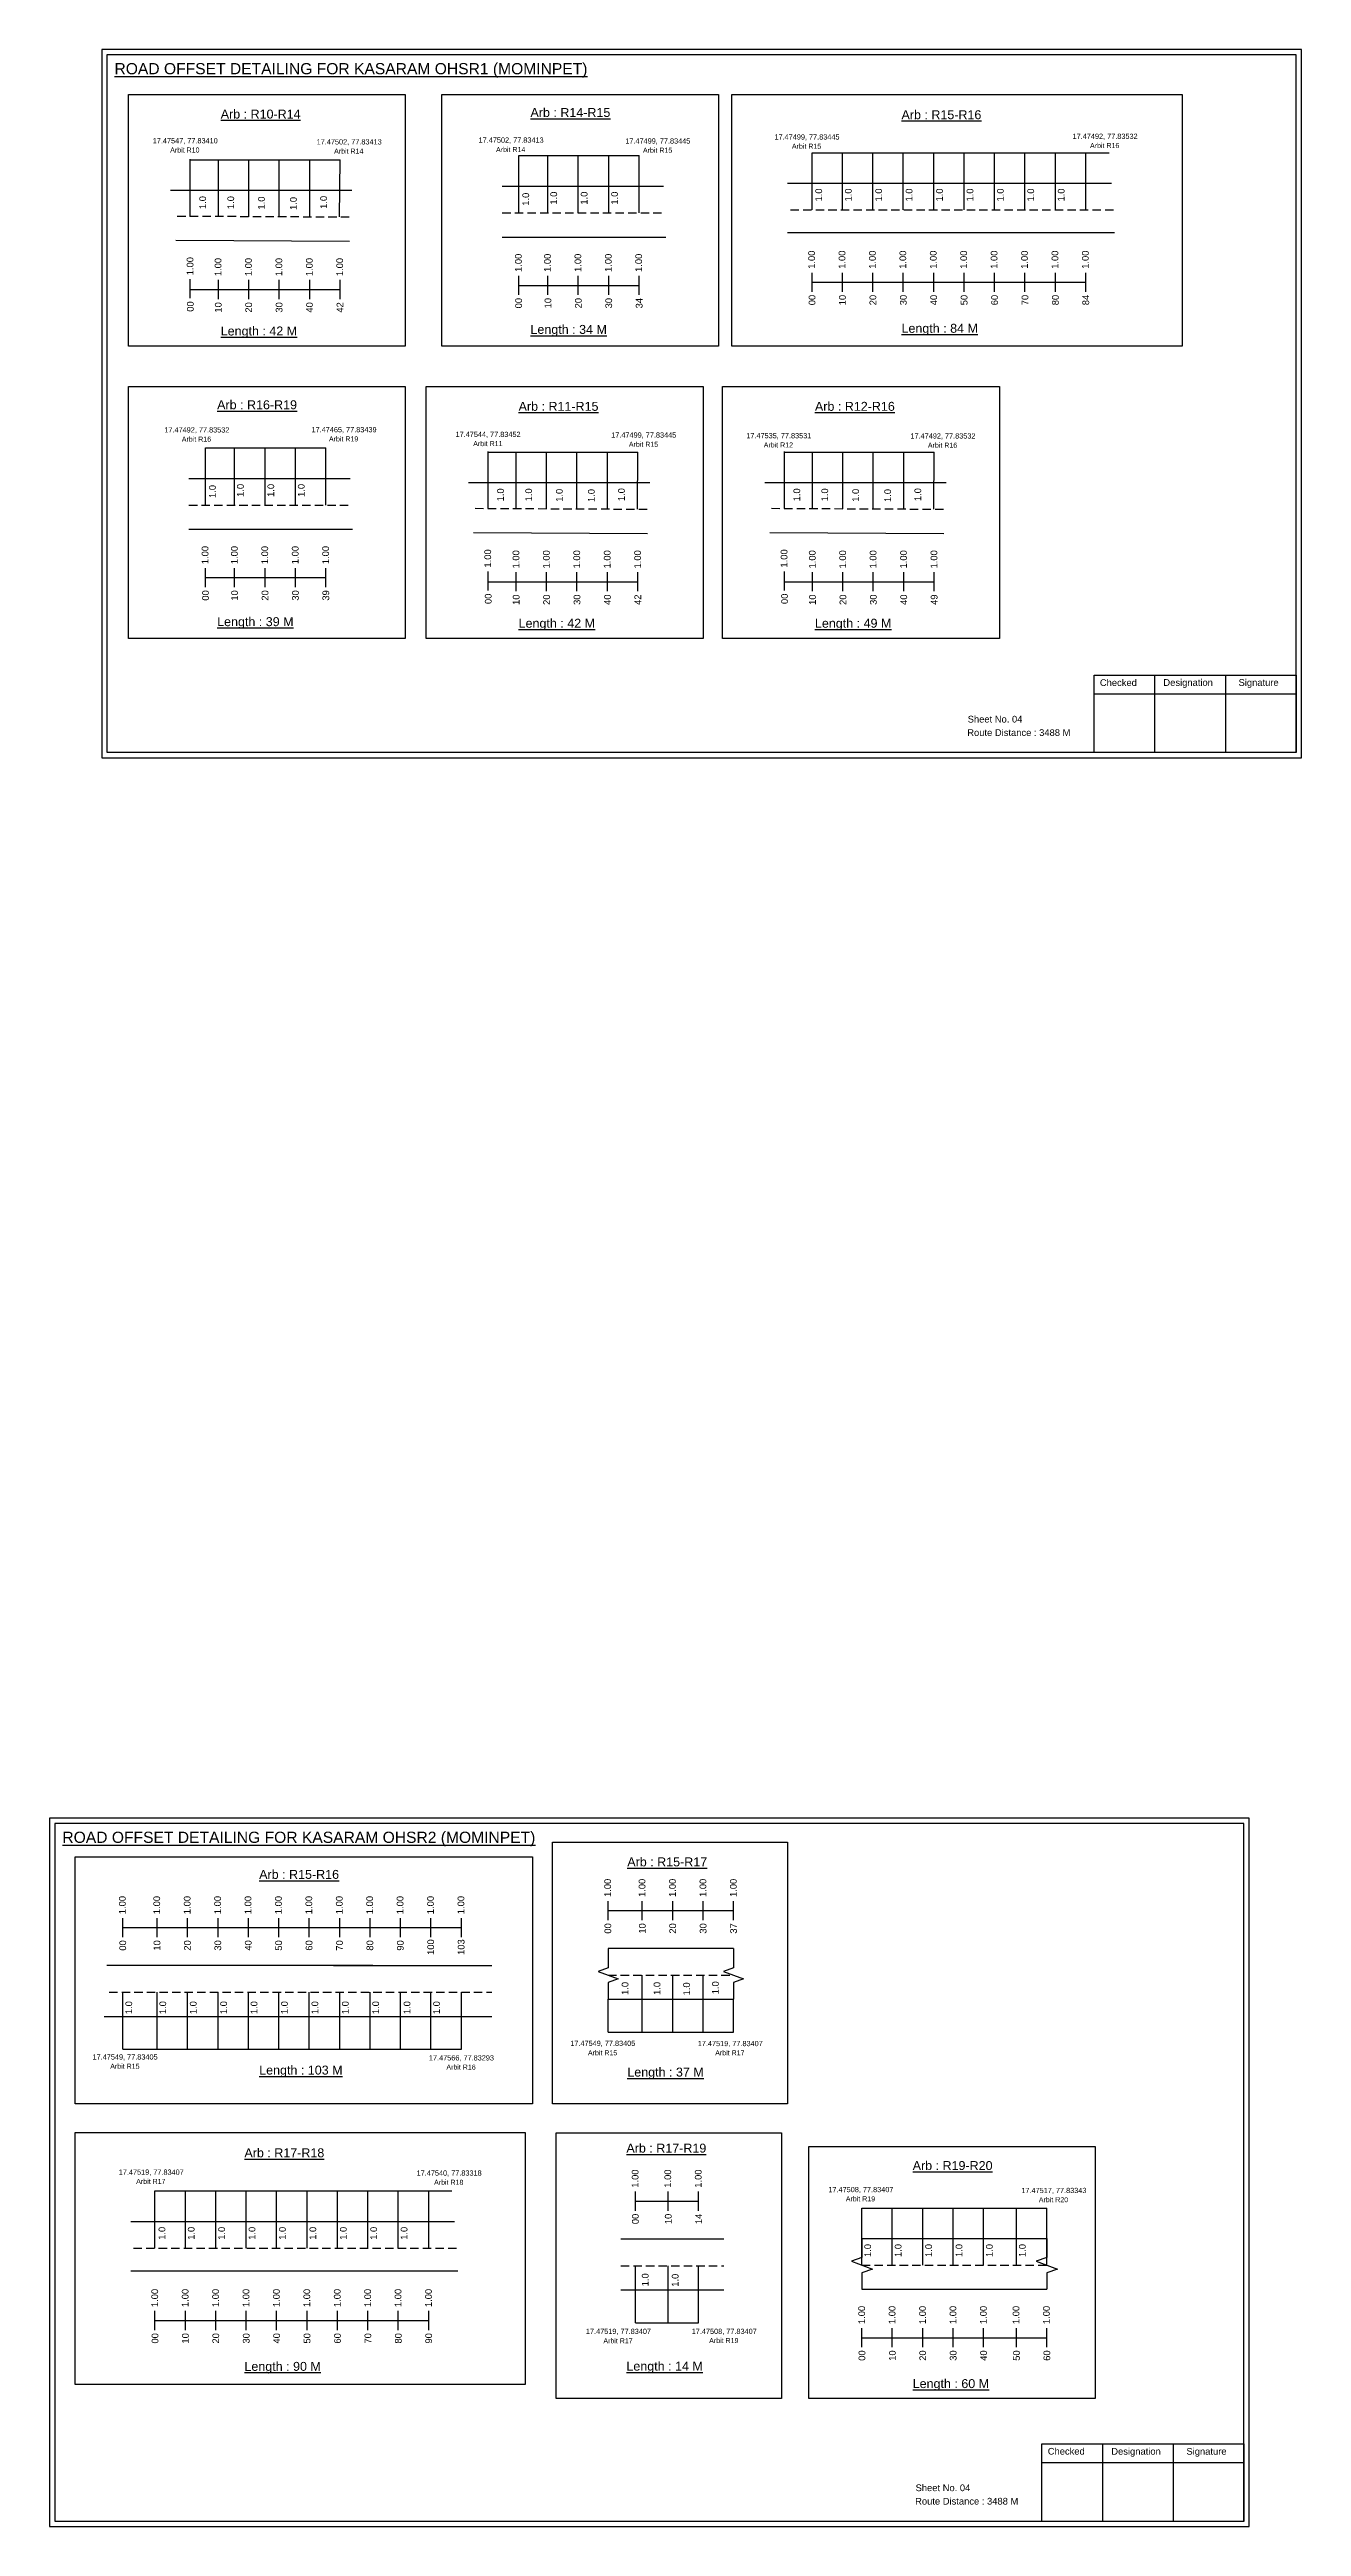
# Model space of a CAD drawing. Header units: inches. Extents: x 1472 to 9278, y 30 to 1360.
# Drawn here: x 7402 to 7962, y 164 to 1271 of the extents above; entities that cross this region are included whole.
import ezdxf

# ---------------------------------------------------------------- set-up
doc = ezdxf.new("R2010")
doc.units = ezdxf.units.IN
doc.header["$MEASUREMENT"] = 0
doc.linetypes.add('DASHED2', pattern=[0.375, 0.25, -0.125])
doc.layers.add('PDF_Geometry', color=7, linetype='Continuous')
doc.layers.add('PDF_Text', color=5, linetype='Continuous')
doc.styles.add('PDF Arial', font='arial.ttf')
doc.styles.get("Standard").update_dxf_attribs({"font": 'arial.ttf'})

msp = doc.modelspace()

# ---------------------------------------------------------------- linework, layer by layer
for p, q in [((7464.8, 1196.5), (7464.8, 1222.1)), ((7477.4, 1196.5), (7477.4, 1221.8)), ((7491, 1196.4), (7491, 1221.8)), ((7504.6, 1196.5), (7504.6, 1221.8)), ((7518.2, 1196.2), (7518.2, 1221.8)), ((7531.5, 1196.3), (7531.8, 1221.8)), ((7611.7, 1198.1), (7611.7, 1223.7)), ((7624.7, 1198.1), (7624.7, 1223.7)), ((7638.3, 1198.1), (7638.3, 1223.7)), ((7651.9, 1198.1), (7651.9, 1223.7)), ((7665.5, 1198.1), (7665.5, 1223.7)), ((7742.8, 1199.5), (7742.8, 1225)), ((7756.4, 1199.5), (7756.4, 1225)), ((7770, 1199.5), (7770, 1225)), ((7783.6, 1199.5), (7783.6, 1225)), ((7797.2, 1199.5), (7797.2, 1225)), ((7810.8, 1199.5), (7810.8, 1225)), ((7824.4, 1199.5), (7824.4, 1225)), ((7838, 1199.5), (7838, 1225)), ((7851.6, 1199.5), (7851.6, 1225)), ((7865.2, 1199.5), (7865.2, 1225)), ((7537, 1208.1), (7456, 1208.1)), ((7604.3, 1210), (7676.4, 1210)), ((7731.9, 1211.4), (7876.7, 1211.4)), ((7458.3, 1185.9), (7536, 1185.5)), ((7604.3, 1187.3), (7677.4, 1187.3)), ((7878.1, 1189.2), (7731.9, 1189.2)), ((7471.6, 1067.4), (7471.6, 1093)), ((7484.6, 1067.4), (7484.6, 1093)), ((7498.2, 1067.4), (7498.2, 1093)), ((7511.8, 1067.4), (7511.8, 1093)), ((7525.4, 1067.4), (7525.4, 1093)), ((7598, 1065.9), (7598, 1091.4)), ((7610.5, 1065.8), (7610.5, 1091.1)), ((7624.1, 1065.7), (7624.1, 1091.1)), ((7637.7, 1065.8), (7637.7, 1091.1)), ((7651.3, 1065.6), (7651.3, 1091.1)), ((7664.7, 1065.6), (7664.9, 1091.1)), ((7730.5, 1065.9), (7730.5, 1091.4)), ((7743, 1065.8), (7743, 1091.1)), ((7756.6, 1065.7), (7756.6, 1091.1)), ((7770.2, 1065.8), (7770.2, 1091.1)), ((7783.8, 1065.6), (7783.8, 1091.1)), ((7797.2, 1065.6), (7797.4, 1091.1)), ((7464.2, 1079.3), (7536.3, 1079.3)), ((7670.2, 1077.4), (7589.2, 1077.4)), ((7802.7, 1077.4), (7721.7, 1077.4)), ((7464.2, 1056.6), (7537.3, 1056.6)), ((7591.4, 1055.2), (7669.2, 1054.8)), ((7723.9, 1055.2), (7801.7, 1054.8)), ((7707.7, 421.9), (7651.6, 421.9)), ((7546.4, 414.3), (7427.5, 414.3)), ((7528.9, 414.3), (7599.6, 414.3)), ((7666.9, 384.5), (7666.9, 410.1)), ((7680.5, 384.5), (7680.5, 410.1)), ((7694.1, 384.5), (7694.1, 410.1)), ((7434.6, 376.9), (7434.6, 402.4)), ((7450, 376.9), (7450, 402.4)), ((7463.6, 376.9), (7463.6, 402.4)), ((7477.2, 376.9), (7477.2, 402.4)), ((7490.8, 376.9), (7490.8, 402.4)), ((7504.4, 376.9), (7504.4, 402.4)), ((7518, 376.9), (7518, 402.4)), ((7531.6, 376.9), (7531.6, 402.4)), ((7545.2, 376.9), (7545.2, 402.4)), ((7558.8, 376.9), (7558.8, 402.4)), ((7572.4, 376.9), (7572.4, 402.4)), ((7586, 376.9), (7586, 402.4)), ((7651.6, 399.3), (7707.7, 399.3)), ((7651.6, 384.5), (7651.6, 399.3)), ((7707.7, 384.5), (7707.7, 399.3)), ((7426.3, 391.6), (7599.6, 391.6)), ((7449, 288), (7449, 313.6)), ((7462.6, 288), (7462.6, 313.6)), ((7476.2, 288), (7476.2, 313.6)), ((7489.8, 288), (7489.8, 313.6)), ((7503.4, 288), (7503.4, 313.6)), ((7517, 288), (7517, 313.6)), ((7530.6, 288), (7530.6, 313.6)), ((7544.2, 288), (7544.2, 313.6)), ((7557.8, 288), (7557.8, 313.6)), ((7571.4, 288), (7571.4, 313.6)), ((7438.2, 299.9), (7583, 299.9)), ((7765.1, 280.4), (7765.1, 305.9)), ((7778.7, 280.4), (7778.7, 305.9)), ((7792.3, 280.4), (7792.3, 305.9)), ((7805.9, 280.4), (7805.9, 305.9)), ((7819.5, 280.4), (7819.5, 305.9)), ((7834.2, 280.4), (7834.2, 305.9)), ((7847.8, 280.4), (7847.8, 305.9)), ((7703.4, 292), (7657.3, 292)), ((7765.1, 292.3), (7847.8, 292.3)), ((7584.4, 277.7), (7438.2, 277.7)), ((7663.9, 254.6), (7663.9, 280.1)), ((7678.5, 254.6), (7678.5, 280.1)), ((7692.1, 254.6), (7692.1, 280.1)), ((7657.3, 269.3), (7689.4, 269.3)), ((7689.4, 269.3), (7703.4, 269.3)), ((7765.1, 269.6), (7847.8, 269.6))]:
    msp.add_line(p, q)
at = {"color": 5}
for p, q in [((7464.8, 1221.8), (7531.8, 1221.8)), ((7611.7, 1223.7), (7665.5, 1223.7)), ((7742.8, 1225), (7875.6, 1225)), ((7471.6, 1093), (7525.4, 1093)), ((7598, 1091.1), (7664.9, 1091.1)), ((7730.5, 1091.1), (7797.4, 1091.1)), ((7434.6, 376.9), (7586, 376.9)), ((7651.6, 384.5), (7707.7, 384.5)), ((7449, 313.6), (7581.8, 313.6)), ((7765.1, 305.9), (7847.8, 305.9)), ((7663.9, 254.6), (7692.1, 254.6))]:
    msp.add_line(p, q, dxfattribs=at)
at = {"linetype": 'DASHED2', "ltscale": 15}
for p, q in [((7459, 1196.7), (7537.3, 1196.3)), ((7604.3, 1198.1), (7676.9, 1198.1)), ((7733.2, 1199.5), (7877.6, 1199.5)), ((7464.2, 1067.4), (7536.8, 1067.4)), ((7592.2, 1066), (7670.4, 1065.6)), ((7724.7, 1066), (7802.9, 1065.6)), ((7651.6, 410.1), (7707.7, 410.1)), ((7428.5, 402.4), (7599.6, 402.4)), ((7439.4, 288), (7583.8, 288)), ((7657.3, 280.1), (7703.4, 280.1)), ((7765.1, 280.4), (7847.8, 280.4))]:
    msp.add_line(p, q, dxfattribs=at)
at = {"color": 217, "true_color": 0x93278f}
for p, q in [((7464.8, 1159.9), (7464.8, 1168.5)), ((7464.8, 1163.8), (7531.8, 1163.8)), ((7477.4, 1159.5), (7477.4, 1168.1)), ((7491, 1159.5), (7491, 1168.1)), ((7504.6, 1159.5), (7504.6, 1168.1)), ((7518.2, 1159.5), (7518.2, 1168.1)), ((7531.8, 1159.5), (7531.8, 1168.1)), ((7611.7, 1161.4), (7611.7, 1170)), ((7611.7, 1165.7), (7665.5, 1165.7)), ((7624.7, 1161.4), (7624.7, 1170)), ((7638.3, 1161.4), (7638.3, 1170)), ((7651.9, 1161.4), (7651.9, 1170)), ((7665.5, 1161.4), (7665.5, 1170)), ((7742.8, 1162.8), (7742.8, 1171.3)), ((7742.8, 1167.1), (7865.2, 1167.1)), ((7756.4, 1162.8), (7756.4, 1171.3)), ((7770, 1162.8), (7770, 1171.3)), ((7783.6, 1162.8), (7783.6, 1171.3)), ((7797.2, 1162.8), (7797.2, 1171.3)), ((7810.8, 1162.8), (7810.8, 1171.3)), ((7824.4, 1162.8), (7824.4, 1171.3)), ((7838, 1162.8), (7838, 1171.3)), ((7851.6, 1162.8), (7851.6, 1171.3)), ((7865.2, 1162.8), (7865.2, 1171.3)), ((7471.6, 1030.7), (7471.6, 1039.3)), ((7471.6, 1035), (7525.4, 1035)), ((7484.6, 1030.7), (7484.6, 1039.3)), ((7498.2, 1030.7), (7498.2, 1039.3)), ((7511.8, 1030.7), (7511.8, 1039.3)), ((7525.4, 1030.7), (7525.4, 1039.3)), ((7598, 1029.2), (7598, 1037.8)), ((7598, 1033.1), (7664.9, 1033.1)), ((7610.5, 1028.9), (7610.5, 1037.4)), ((7624.1, 1028.9), (7624.1, 1037.4)), ((7637.7, 1028.9), (7637.7, 1037.4)), ((7651.3, 1028.9), (7651.3, 1037.4)), ((7664.9, 1028.9), (7664.9, 1037.4)), ((7730.5, 1029.2), (7730.5, 1037.8)), ((7730.5, 1033.1), (7797.4, 1033.1)), ((7743, 1028.9), (7743, 1037.4)), ((7756.6, 1028.9), (7756.6, 1037.4)), ((7770.2, 1028.9), (7770.2, 1037.4)), ((7783.8, 1028.9), (7783.8, 1037.4)), ((7797.4, 1028.9), (7797.4, 1037.4)), ((7651.6, 434.7), (7651.6, 443.2)), ((7666.9, 434.7), (7666.9, 443.2)), ((7680.5, 434.7), (7680.5, 443.2)), ((7694.1, 434.7), (7694.1, 443.2)), ((7707.7, 434.7), (7707.7, 443.2)), ((7434.6, 427), (7434.6, 435.6)), ((7450, 427), (7450, 435.6)), ((7463.6, 427), (7463.6, 435.6)), ((7477.2, 427), (7477.2, 435.6)), ((7490.8, 427), (7490.8, 435.6)), ((7504.4, 427), (7504.4, 435.6)), ((7518, 427), (7518, 435.6)), ((7531.6, 427), (7531.6, 435.6)), ((7545.2, 427), (7545.2, 435.6)), ((7558.8, 427), (7558.8, 435.6)), ((7572.4, 427), (7572.4, 435.6)), ((7586, 427), (7586, 435.6)), ((7651.6, 438.9), (7707.7, 438.9)), ((7434.6, 431.3), (7586, 431.3)), ((7663.9, 304.7), (7663.9, 313.3)), ((7678.5, 304.7), (7678.5, 313.3)), ((7692.1, 304.7), (7692.1, 313.3)), ((7663.9, 309), (7692.1, 309)), ((7449, 251.3), (7449, 259.9)), ((7449, 255.6), (7571.4, 255.6)), ((7462.6, 251.3), (7462.6, 259.9)), ((7476.2, 251.3), (7476.2, 259.9)), ((7489.8, 251.3), (7489.8, 259.9)), ((7503.4, 251.3), (7503.4, 259.9)), ((7517, 251.3), (7517, 259.9)), ((7530.6, 251.3), (7530.6, 259.9)), ((7544.2, 251.3), (7544.2, 259.9)), ((7557.8, 251.3), (7557.8, 259.9)), ((7571.4, 251.3), (7571.4, 259.9)), ((7765.1, 243.7), (7765.1, 252.2)), ((7765.1, 247.9), (7847.8, 247.9)), ((7778.7, 243.7), (7778.7, 252.2)), ((7792.3, 243.7), (7792.3, 252.2)), ((7805.9, 243.7), (7805.9, 252.2)), ((7819.5, 243.7), (7819.5, 252.2)), ((7834.2, 243.7), (7834.2, 252.2)), ((7847.8, 243.7), (7847.8, 252.2))]:
    msp.add_line(p, q, dxfattribs=at)
for points in [[(7437.1, 1251.1), (7560.9, 1251.1), (7560.9, 1138.5), (7437.1, 1138.5)], [(7577.2, 1251.1), (7701, 1251.1), (7701, 1138.5), (7577.2, 1138.5)], [(7707, 1251.1), (7908.3, 1251.1), (7908.3, 1138.5), (7707, 1138.5)], [(7437.1, 1120.4), (7560.9, 1120.4), (7560.9, 1007.8), (7437.1, 1007.8)], [(7570.3, 1120.4), (7694.1, 1120.4), (7694.1, 1007.8), (7570.3, 1007.8)], [(7702.8, 1120.4), (7826.6, 1120.4), (7826.6, 1007.8), (7702.8, 1007.8)], [(7626.7, 469.5), (7731.8, 469.5), (7731.8, 352.5), (7626.7, 352.5)], [(7413.3, 463), (7617.8, 463), (7617.8, 352.5), (7413.3, 352.5)], [(7413.3, 339.7), (7614.5, 339.7), (7614.5, 227), (7413.3, 227)], [(7628.4, 339.6), (7729.2, 339.5), (7729.2, 220.7), (7628.4, 220.8)], [(7741.3, 333.4), (7869.4, 333.4), (7869.4, 220.7), (7741.3, 220.7)]]:
    msp.add_lwpolyline(points, close=True)
at = {"linetype": 'Continuous'}
for points in [[(7651.6, 421.9), (7651.6, 413.3), (7647.1, 411.7), (7656.1, 408.4), (7651.6, 406.8), (7651.6, 399.3)], [(7707.7, 421.9), (7707.7, 413.3), (7703.2, 411.7), (7712.2, 408.4), (7707.7, 406.8), (7707.7, 399.3)], [(7707.7, 421.9), (7707.7, 413.3), (7703.2, 411.7), (7712.2, 408.4), (7707.7, 406.8), (7707.7, 399.3)], [(7765.1, 292.3), (7765.1, 283.8), (7760.4, 282.1), (7769.9, 278.6), (7765.1, 276.9), (7765.1, 269.6)], [(7847.8, 292.3), (7847.8, 283.8), (7843, 282.1), (7852.5, 278.6), (7847.8, 276.9), (7847.8, 269.6)]]:
    msp.add_lwpolyline(points, dxfattribs=at)
at = {"layer": 'PDF_Geometry'}
for points in [[(7425.2, 1271.2), (7425.2, 954.4), (7961.6, 954.4), (7961.6, 1271.2)], [(7427.5, 1268.8), (7427.5, 956.9), (7959.2, 956.9), (7959.2, 1268.8)], [(7401.9, 480.2), (7401.9, 163.5), (7938.3, 163.5), (7938.3, 480.2)], [(7404.2, 477.9), (7404.2, 165.9), (7935.9, 165.9), (7935.9, 477.9)]]:
    msp.add_lwpolyline(points, close=True, dxfattribs=at)
at = {"layer": 'PDF_Geometry', "color": 242, "true_color": 0xcc1f26}
for points in [[(7959.2, 956.8), (7868.9, 956.8), (7868.9, 991.4), (7959.2, 991.4)], [(7935.9, 165.8), (7845.6, 165.8), (7845.6, 200.5), (7935.9, 200.5)]]:
    msp.add_lwpolyline(points, close=True, dxfattribs=at)
for points in [[(7895.9, 991.4), (7895.9, 956.8)], [(7927.6, 991.4), (7927.6, 956.8)], [(7868.9, 983), (7959.2, 983)], [(7872.6, 200.5), (7872.6, 165.8)], [(7904.3, 200.5), (7904.3, 165.8)], [(7845.6, 192.1), (7935.9, 192.1)]]:
    msp.add_lwpolyline(points, dxfattribs=at)

# ---------------------------------------------------------------- texts
at = {"color": 242, "true_color": 0xcd2027}
for s, height, p in [('%%UROAD OFFSET DETAILING FOR KASARAM OHSR1 (MOMINPET)', 5, (7430.9, 1260.1)), ('%%UArb : R10-R14', 4, (7478.4, 1240.3)), ('%%UArb : R14-R15', 4, (7616.9, 1241)), ('%%UArb : R15-R16', 4, (7782.8, 1240)), ('%%ULength : 42 M', 4, (7478.4, 1143.3)), ('%%ULength : 34 M', 4, (7616.9, 1144)), ('%%ULength : 84 M', 4, (7782.8, 1144.5)), ('%%UArb : R16-R19', 4, (7476.8, 1110.3)), ('%%UArb : R11-R15', 4, (7611.6, 1109.6)), ('%%UArb : R12-R16', 4, (7744.1, 1109.6)), ('%%ULength : 39 M', 4, (7476.8, 1013.3)), ('%%ULength : 42 M', 4, (7611.6, 1012.6)), ('%%ULength : 49 M', 4, (7744.1, 1012.6)), ('%%UROAD OFFSET DETAILING FOR KASARAM OHSR2 (MOMINPET)', 5, (7407.6, 469.2)), ('%%UArb : R15-R16', 4, (7495.6, 453.1)), ('%%UArb : R15-R17', 4, (7660.2, 458.7)), ('%%ULength : 103 M', 4, (7495.6, 365.6)), ('%%ULength : 37 M', 4, (7660.2, 364.7)), ('%%UArb : R17-R18', 4, (7489, 328.6)), ('%%UArb : R17-R19', 4, (7659.8, 330.7)), ('%%UArb : R19-R20', 4, (7787.8, 322.9)), ('%%ULength : 90 M', 4, (7489, 233.1)), ('%%ULength : 14 M', 4, (7659.8, 233.2)), ('%%ULength : 60 M', 4, (7787.8, 225.4))]:
    msp.add_text(s, height=height, dxfattribs=at).set_placement(p)
at = {"color": 5}
for s, height, p in [('17.47547, 77.83410', 2.34, (7448, 1229.2)), ('17.47502, 77.83413', 2.34, (7521.3, 1228.7)), ('17.47502, 77.83413', 2.34, (7593.7, 1229.5)), ('17.47499, 77.83445', 2.34, (7659.3, 1229.1)), ('17.47499, 77.83445', 2.34, (7726, 1230.9)), ('17.47492, 77.83532', 2.34, (7859.3, 1231.2)), ('Arbit R10', 2.25, (7455.8, 1225.1)), ('Arbit R14', 2.25, (7529.1, 1224.6)), ('Arbit R14', 2.25, (7601.5, 1225.3)), ('Arbit R15', 2.25, (7667.2, 1225)), ('Arbit R15', 2.25, (7733.8, 1226.8)), ('Arbit R16', 2.25, (7867.1, 1227.1)), ('17.47492, 77.83532', 2.34, (7453.2, 1099.9)), ('Arbit R16', 2.25, (7461, 1095.8)), ('17.47465, 77.83439', 2.34, (7519, 1100)), ('Arbit R19', 2.25, (7526.8, 1095.9)), ('17.47544, 77.83452', 2.34, (7583.4, 1097.9)), ('17.47499, 77.83445', 2.34, (7653, 1097.6)), ('17.47535, 77.83531', 2.34, (7713.4, 1097.3)), ('17.47492, 77.83532', 2.34, (7786.8, 1097.2)), ('Arbit R11', 2.25, (7591.3, 1093.8)), ('Arbit R15', 2.25, (7660.9, 1093.5)), ('Arbit R12', 2.25, (7721.2, 1093.2)), ('Arbit R16', 2.25, (7794.6, 1093.1)), ('17.47549, 77.83405', 2.34, (7634.7, 378.4)), ('Arbit R15', 2.25, (7642.6, 374.2)), ('17.47519, 77.83407', 2.34, (7691.7, 378.3)), ('17.47549, 77.83405', 2.34, (7421.1, 372.3)), ('Arbit R15', 2.25, (7429, 368.2)), ('17.47566, 77.83293', 2.34, (7571.5, 371.9)), ('Arbit R16', 2.25, (7579.3, 367.8)), ('Arbit R17', 2.25, (7699.5, 374.2)), ('17.47519, 77.83407', 2.34, (7432.8, 320.8)), ('17.47540, 77.83318', 2.34, (7566, 320.4)), ('Arbit R17', 2.25, (7440.6, 316.7)), ('Arbit R18', 2.25, (7573.8, 316.3)), ('17.47508, 77.83407', 2.34, (7750.1, 313)), ('Arbit R19', 2.25, (7757.9, 308.9)), ('17.47517, 77.83343', 2.34, (7836.4, 312.6)), ('Arbit R20', 2.25, (7844.2, 308.5)), ('17.47519, 77.83407', 2.34, (7641.7, 249.6)), ('Arbit R17', 2.25, (7649.5, 245.4)), ('17.47508, 77.83407', 2.34, (7689, 249.6)), ('Arbit R19', 2.25, (7696.8, 245.5))]:
    msp.add_text(s, height=height, dxfattribs=at).set_placement(p)
for p in [(7628.8, 1201.8), (7642.4, 1201.8), (7656, 1201.8), (7747.3, 1203.2), (7760.5, 1203.2), (7774.1, 1203.2), (7787.7, 1203.2), (7801.3, 1203.2), (7814.9, 1203.2), (7828.5, 1203.2), (7842.1, 1203.2), (7855.7, 1203.2), (7471.8, 1199.8), (7484.4, 1199.8), (7498.1, 1199.6), (7512.4, 1199.4), (7525.9, 1199.9), (7616.3, 1201.3), (7476.2, 1070.6), (7488.7, 1071.1), (7502.3, 1071.1), (7515.9, 1071.1), (7605, 1069.1), (7617.6, 1069.1), (7631.3, 1068.9), (7645.6, 1068.8), (7659.1, 1069.2), (7737.5, 1069.1), (7750, 1069.1), (7763.8, 1068.9), (7778.1, 1068.8), (7791.6, 1069.2), (7660.7, 401.2), (7675, 401.2), (7688.2, 401), (7701.1, 401.5), (7438.8, 392.6), (7454, 392.6), (7467.6, 392.6), (7481.2, 392.6), (7494.8, 392.6), (7508.4, 392.6), (7522, 392.6), (7535.6, 392.6), (7549.2, 392.6), (7563.2, 392.6), (7576.4, 392.6), (7453.6, 291.7), (7466.7, 291.7), (7480.3, 291.7), (7493.9, 291.7), (7507.5, 291.7), (7521.1, 291.7), (7534.7, 291.7), (7548.3, 291.7), (7561.9, 291.7), (7769.2, 284), (7782.8, 284), (7796.4, 284), (7810, 284), (7823.6, 284), (7838.3, 284), (7669.7, 270.9), (7683.1, 270.7)]:
    msp.add_text('1.0', height=3, rotation=90).set_placement(p)
at = {"color": 217, "true_color": 0x93278f}
for s, p in [('1.00', (7466.2, 1170.2)), ('1.00', (7478.7, 1169.8)), ('1.00', (7492.3, 1169.8)), ('1.00', (7505.9, 1169.8)), ('1.00', (7519.5, 1169.8)), ('1.00', (7533.1, 1169.8)), ('1.00', (7613, 1171.7)), ('1.00', (7626, 1171.7)), ('1.00', (7639.6, 1171.7)), ('1.00', (7653.2, 1171.7)), ('1.00', (7666.8, 1171.7)), ('1.00', (7744.1, 1173.1)), ('1.00', (7757.7, 1173.1)), ('1.00', (7771.3, 1173.1)), ('1.00', (7784.9, 1173.1)), ('1.00', (7798.5, 1173.1)), ('1.00', (7812.1, 1173.1)), ('1.00', (7825.7, 1173.1)), ('1.00', (7839.3, 1173.1)), ('1.00', (7852.9, 1173.1)), ('1.00', (7866.5, 1173.1)), ('00', (7466.3, 1153.9)), ('10', (7478.8, 1153.5)), ('20', (7492.4, 1153.5)), ('30', (7506, 1153.5)), ('40', (7519.6, 1153.5)), ('42', (7533.2, 1153.5)), ('00', (7613.1, 1155.4)), ('10', (7626.2, 1155.4)), ('20', (7639.8, 1155.4)), ('30', (7653.4, 1155.4)), ('34', (7667, 1155.4)), ('00', (7744.3, 1156.8)), ('10', (7757.9, 1156.8)), ('20', (7771.5, 1156.8)), ('30', (7785.1, 1156.8)), ('40', (7798.7, 1156.8)), ('50', (7812.3, 1156.8)), ('60', (7825.9, 1156.8)), ('70', (7839.5, 1156.8)), ('80', (7853.1, 1156.8)), ('84', (7866.7, 1156.8)), ('1.00', (7472.9, 1041)), ('1.00', (7486, 1041)), ('1.00', (7499.6, 1041)), ('1.00', (7513.2, 1041)), ('1.00', (7526.8, 1041)), ('1.00', (7599.3, 1039.5)), ('1.00', (7611.9, 1039.1)), ('1.00', (7625.5, 1039.1)), ('1.00', (7639.1, 1039.1)), ('1.00', (7652.7, 1039.1)), ('1.00', (7666.3, 1039.1)), ('1.00', (7731.8, 1039.5)), ('1.00', (7744.4, 1039.1)), ('1.00', (7758, 1039.1)), ('1.00', (7771.6, 1039.1)), ('1.00', (7785.2, 1039.1)), ('1.00', (7798.8, 1039.1)), ('00', (7473.1, 1024.7)), ('10', (7486.1, 1024.7)), ('20', (7499.7, 1024.7)), ('30', (7513.3, 1024.7)), ('39', (7526.9, 1024.7)), ('00', (7599.5, 1023.2)), ('10', (7612, 1022.8)), ('20', (7625.6, 1022.8)), ('30', (7639.2, 1022.8)), ('40', (7652.8, 1022.8)), ('42', (7666.4, 1022.8)), ('00', (7732, 1023.2)), ('10', (7744.5, 1022.8)), ('20', (7758.1, 1022.8)), ('30', (7771.7, 1022.8)), ('40', (7785.3, 1022.8)), ('49', (7798.9, 1022.8)), ('1.00', (7435.9, 437.3)), ('1.00', (7451.3, 437.3)), ('1.00', (7464.9, 437.3)), ('1.00', (7478.5, 437.3)), ('1.00', (7492.1, 437.3)), ('1.00', (7505.7, 437.3)), ('1.00', (7519.3, 437.3)), ('1.00', (7532.9, 437.3)), ('1.00', (7546.5, 437.3)), ('1.00', (7560.1, 437.3)), ('1.00', (7573.7, 437.3)), ('1.00', (7587.3, 437.3)), ('1.00', (7652.9, 445)), ('1.00', (7668.3, 445)), ('1.00', (7681.9, 445)), ('1.00', (7695.5, 445)), ('1.00', (7709.1, 445)), ('00', (7653, 428.6)), ('10', (7668.4, 428.6)), ('20', (7682, 428.6)), ('30', (7695.6, 428.6)), ('37', (7709.2, 428.6)), ('00', (7436.1, 421)), ('10', (7451.4, 421)), ('20', (7465, 421)), ('30', (7478.6, 421)), ('40', (7492.2, 421)), ('50', (7505.8, 421)), ('60', (7519.4, 421)), ('70', (7533, 421)), ('80', (7546.6, 421)), ('90', (7560.2, 421)), ('100', (7573.8, 419.1)), ('103', (7587.4, 419.1)), ('1.00', (7665.2, 315)), ('1.00', (7679.8, 315)), ('1.00', (7693.4, 315)), ('00', (7665.3, 298.7)), ('10', (7680, 298.7)), ('14', (7693.6, 298.7)), ('1.00', (7450.4, 261.6)), ('1.00', (7464, 261.6)), ('1.00', (7477.6, 261.6)), ('1.00', (7491.2, 261.6)), ('1.00', (7504.8, 261.6)), ('1.00', (7518.4, 261.6)), ('1.00', (7532, 261.6)), ('1.00', (7545.6, 261.6)), ('1.00', (7559.2, 261.6)), ('1.00', (7572.8, 261.6)), ('1.00', (7766.5, 254)), ('1.00', (7780.1, 254)), ('1.00', (7793.7, 254)), ('1.00', (7807.3, 254)), ('1.00', (7820.9, 254)), ('1.00', (7835.5, 254)), ('1.00', (7849.1, 254)), ('00', (7450.5, 245.3)), ('10', (7464.1, 245.3)), ('20', (7477.7, 245.3)), ('30', (7491.3, 245.3)), ('40', (7504.9, 245.3)), ('50', (7518.5, 245.3)), ('60', (7532.1, 245.3)), ('70', (7545.7, 245.3)), ('80', (7559.3, 245.3)), ('90', (7572.9, 245.3)), ('00', (7766.6, 237.6)), ('10', (7780.2, 237.6)), ('20', (7793.8, 237.6)), ('30', (7807.4, 237.6)), ('40', (7821, 237.6)), ('50', (7835.7, 237.6)), ('60', (7849.3, 237.6))]:
    msp.add_text(s, height=3, rotation=90, dxfattribs=at).set_placement(p)
for s, p in [('Route Distance : 3488 M', (7812.2, 964.2)), ('Sheet No. 04', (7812.4, 970.2)), ('Sheet No. 04', (7789.1, 179.3)), ('Route Distance : 3488 M', (7788.9, 173.3))]:
    msp.add_text(s, height=3).set_placement(p)
at = {"layer": 'PDF_Text', "color": 7, "attachment_point": 7, "style": 'PDF Arial'}
for s, insert, char_height in [('Checked', (7871.5, 986.5), 3), ('Designation', (7899.9, 985.7), 3.001), ('Signature', (7933.5, 985.7), 3), ('Checked', (7848.2, 195.6), 3), ('Designation', (7876.6, 194.7), 3.001), ('Signature', (7910.2, 194.7), 3)]:
    msp.add_mtext(s, dxfattribs=dict(at, insert=insert, char_height=char_height))

doc.saveas('drawing.dxf')
